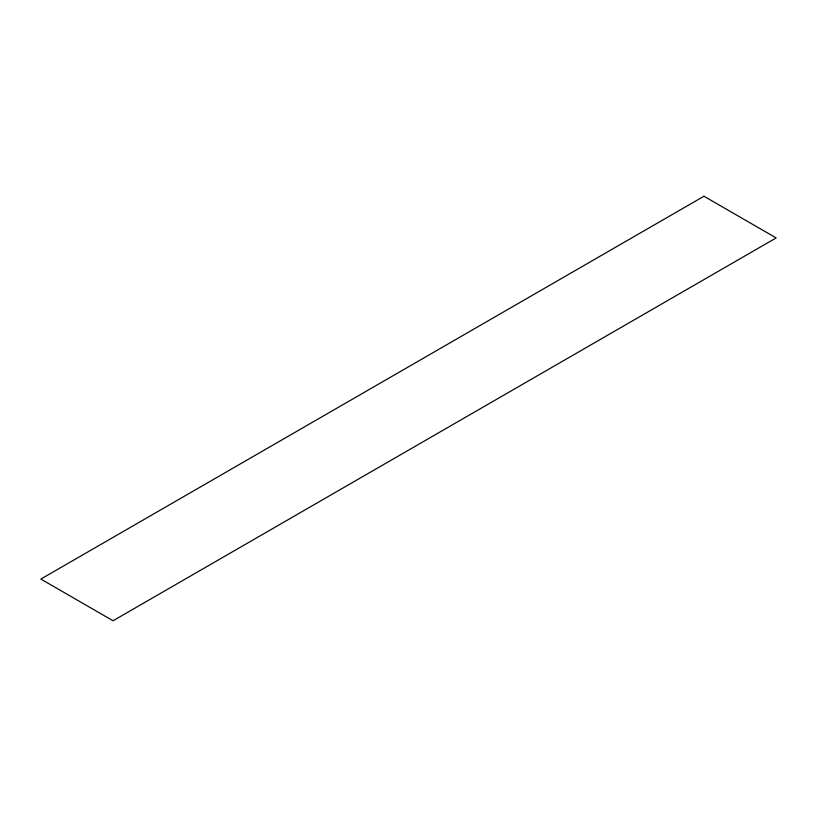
<?xml version="1.0" encoding="UTF-8"?>
<svg xmlns="http://www.w3.org/2000/svg" width="817" height="817" viewBox="0 0 817 817"><rect width="100%" height="100%" fill="white"/><g stroke="black" fill="none" stroke-linecap="round" stroke-linejoin="round"><path stroke-width="1.23" d="M703.948 196.243L40.85 579.079L113.052 620.757L776.15 237.921L703.948 196.243"/></g></svg>
